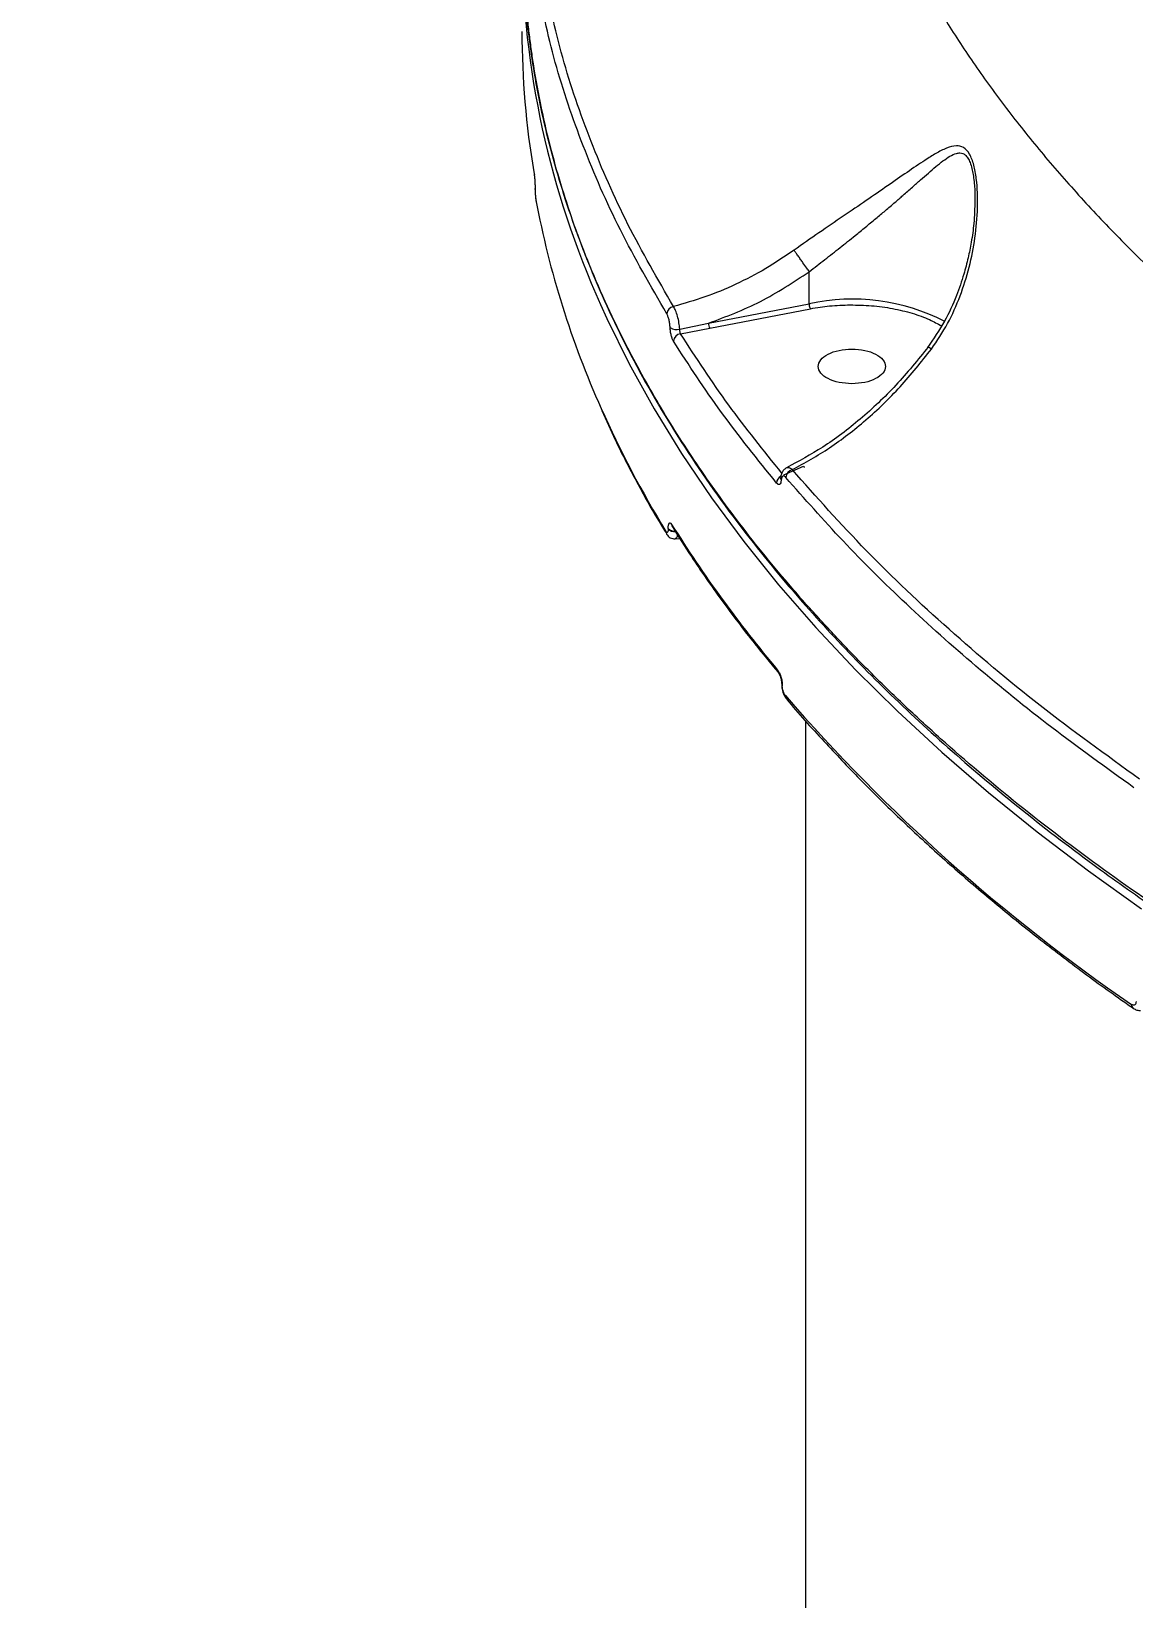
# Model space of a CAD drawing. Header units: millimetres. Extents: x -6332 to 8932, y -6739 to 7096.
# Drawn here: x -2332.1 to -2184.4, y -1270.2 to -1060.2 of the extents above; entities that cross this region are included whole.
import ezdxf

# ---------------------------------------------------------------- set-up
doc = ezdxf.new("R2010")
doc.units = ezdxf.units.MM
for name, color, linetype in [('DIKOM_ОБЪЕКТ', 7, 'Continuous'), ('DIKOM_РАЗМЕР_ЗОНА', 7, 'Continuous'), ('DIKOM_РАЗМЕР_ОБЪЕКТА', 7, 'Continuous')]:
    doc.layers.add(name, color=color, linetype=linetype)
doc.styles.add('style1', font='arial.ttf', dxfattribs={"width": 0.8})
doc.dimstyles.new('1-50', dxfattribs={"dimtxt": 300, "dimasz": 200, "dimexe": 100, "dimexo": 0, "dimgap": 100, "dimtad": 1, "dimtxsty": 'style1', "dimcen": 200, "dimclrd": 7, "dimclre": 7, "dimclrt": 7, "dimadec": 1, "dimazin": 2, "dimtfac": 1, "dimtmove": 0, "dimatfit": 2, "dimfxl": 0, "dimlwd": 25, "dimlwe": 18, "dimarcsym": 0})

# ---------------------------------------------------------------- blocks, each defined once
blk = doc.blocks.new('*D9')
at = {"layer": 'Defpoints', "color": 0, "transparency": 16777216}
for p in [(777.17, 5593.97), (-4228.73, -3389.78), (7301.72, -3389.78)]:
    blk.add_point(p, dxfattribs=at)
at = {"layer": 'DIKOM_РАЗМЕР_ОБЪЕКТА', "color": 7, "lineweight": 18, "transparency": 16777216}
for p, q in [((777.17, 5593.97), (7401.72, 5593.97)), ((-4228.73, -3389.78), (7401.72, -3389.78))]:
    blk.add_line(p, q, dxfattribs=at)
at = {"layer": 'DIKOM_РАЗМЕР_ОБЪЕКТА', "color": 7, "lineweight": 25, "transparency": 16777216}
blk.add_line((7301.72, 5393.97), (7301.72, -3189.78), dxfattribs=at)
at = {"layer": 'DIKOM_РАЗМЕР_ОБЪЕКТА', "color": 7, "transparency": 16777216}
for points in [[(7268.39, 5393.97), (7335.06, 5393.97), (7301.72, 5593.97)], [(7268.39, -3189.78), (7335.06, -3189.78), (7301.72, -3389.78)]]:
    blk.add_solid(points, dxfattribs=at)
at = {"layer": 'DIKOM_РАЗМЕР_ОБЪЕКТА', "color": 7, "transparency": 16777216, "insert": (7048.55, 1153.71), "char_height": 300, "attachment_point": 5, "rotation": 90, "style": 'style1'}
blk.add_mtext('9000', dxfattribs=at)
blk = doc.blocks.new('*D10')
at = {"layer": 'Defpoints', "color": 0, "transparency": 16777216}
for p in [(4034.78, 3636.59), (-4490.85, -1960.46), (4034.78, -5533.39)]:
    blk.add_point(p, dxfattribs=at)
at = {"layer": 'DIKOM_РАЗМЕР_ОБЪЕКТА', "color": 7, "lineweight": 18, "transparency": 16777216}
for p, q in [((4034.78, 3636.59), (4034.78, -5633.39)), ((-4490.85, -1960.46), (-4490.85, -5633.39))]:
    blk.add_line(p, q, dxfattribs=at)
at = {"layer": 'DIKOM_РАЗМЕР_ОБЪЕКТА', "color": 7, "lineweight": 25, "transparency": 16777216}
blk.add_line((-4290.85, -5533.39), (3834.78, -5533.39), dxfattribs=at)
at = {"layer": 'DIKOM_РАЗМЕР_ОБЪЕКТА', "color": 7, "transparency": 16777216}
for points in [[(-4290.85, -5500.05), (-4290.85, -5566.72), (-4490.85, -5533.39)], [(3834.78, -5500.05), (3834.78, -5566.72), (4034.78, -5533.39)]]:
    blk.add_solid(points, dxfattribs=at)
at = {"layer": 'DIKOM_РАЗМЕР_ОБЪЕКТА', "color": 7, "transparency": 16777216, "insert": (308.03, -5280.21), "char_height": 300, "attachment_point": 5, "style": 'style1'}
blk.add_mtext('8500', dxfattribs=at)
blk = doc.blocks.new('*D11')
at = {"layer": 'Defpoints', "color": 0, "transparency": 16777216}
for p in [(1114.35, 7096.35), (-4349.59, -4627.34), (8831.76, -4627.34)]:
    blk.add_point(p, dxfattribs=at)
at = {"layer": 'DIKOM_РАЗМЕР_ЗОНА', "color": 7, "lineweight": 18, "transparency": 16777216}
for p, q in [((1114.35, 7096.35), (8931.76, 7096.35)), ((-4349.59, -4627.34), (8931.76, -4627.34))]:
    blk.add_line(p, q, dxfattribs=at)
at = {"layer": 'DIKOM_РАЗМЕР_ЗОНА', "color": 7, "lineweight": 25, "transparency": 16777216}
blk.add_line((8831.76, 6896.35), (8831.76, -4427.34), dxfattribs=at)
at = {"layer": 'DIKOM_РАЗМЕР_ЗОНА', "color": 7, "transparency": 16777216}
for points in [[(8798.42, 6896.35), (8865.09, 6896.35), (8831.76, 7096.35)], [(8798.42, -4427.34), (8865.09, -4427.34), (8831.76, -4627.34)]]:
    blk.add_solid(points, dxfattribs=at)
at = {"layer": 'DIKOM_РАЗМЕР_ЗОНА', "color": 7, "transparency": 16777216, "insert": (8578.59, 1308.2), "char_height": 300, "attachment_point": 5, "rotation": 90, "style": 'style1'}
blk.add_mtext('11750', dxfattribs=at)
blk = doc.blocks.new('*D12')
at = {"layer": 'Defpoints', "color": 0, "transparency": 16777216}
for p in [(6134.38, 3354.85), (-6332, -2644.93), (6134.38, -6639)]:
    blk.add_point(p, dxfattribs=at)
at = {"layer": 'DIKOM_РАЗМЕР_ЗОНА', "color": 7, "lineweight": 18, "transparency": 16777216}
for p, q in [((6134.38, 3354.85), (6134.38, -6739)), ((-6332, -2644.93), (-6332, -6739))]:
    blk.add_line(p, q, dxfattribs=at)
at = {"layer": 'DIKOM_РАЗМЕР_ЗОНА', "color": 7, "lineweight": 25, "transparency": 16777216}
blk.add_line((-6132, -6639), (5934.38, -6639), dxfattribs=at)
at = {"layer": 'DIKOM_РАЗМЕР_ЗОНА', "color": 7, "transparency": 16777216}
for points in [[(-6132, -6605.67), (-6132, -6672.33), (-6332, -6639)], [(5934.38, -6605.67), (5934.38, -6672.33), (6134.38, -6639)]]:
    blk.add_solid(points, dxfattribs=at)
at = {"layer": 'DIKOM_РАЗМЕР_ЗОНА', "color": 7, "transparency": 16777216, "insert": (-98.81, -6385.83), "char_height": 300, "attachment_point": 5, "style": 'style1'}
blk.add_mtext('12500', dxfattribs=at)

msp = doc.modelspace()

# ---------------------------------------------------------------- linework, layer by layer
at = {"layer": 'DIKOM_ОБЪЕКТ', "color": 7, "linetype": 'Continuous', "lineweight": 15}
for p, q in [((-2264.572, -1081.261), (-2264.572, -1081.349)), ((-2264.568, -1081.308), (-2264.572, -1081.261)), ((-2264.568, -1081.397), (-2264.572, -1081.349)), ((-2264.568, -1081.308), (-2264.568, -1081.397)), ((-2205.631, -1082.851), (-2205.646, -1083.671)), ((-2227.823, -1092.433), (-2227.825, -1092.427)), ((-2227.821, -1096.717), (-2227.823, -1092.433)), ((-2241.327, -1099.334), (-2227.821, -1096.717)), ((-2241.151, -1100.003), (-2227.648, -1097.387)), ((-2227.821, -1096.717), (-2227.816, -1096.832)), ((-2245.178, -1100.127), (-2241.327, -1099.334)), ((-2245.071, -1100.745), (-2241.151, -1100.003)), ((-2228.623, -1118.545), (-2231.288, -1119.69)), ((-2246.936, -1127.596), (-2246.923, -1127.618)), ((-2246.725, -1126.829), (-2246.725, -1126.877)), ((-2245.989, -1128.235), (-2245.157, -1128.182)), ((-2231.524, -1147.627), (-2231.524, -1147.695)), ((-2231.44, -1147.832), (-2231.44, -1147.901)), ((-2228.33, -1152.545), (-2228.33, -1414.707)), ((-2184.409, -1191.121), (-2184.393, -1191.132))]:
    msp.add_line(p, q, dxfattribs=at)
at = {"layer": 'DIKOM_ОБЪЕКТ', "color": 7, "linetype": 'Continuous', "lineweight": 15, "flags": 128}
for points in [[(-2264.458, -1082.824), (-2264.44, -1082.982), (-2264.428, -1083.03)], [(-2255.794, -1096.801), (-2254.945, -1098.68), (-2251.954, -1104.765), (-2248.622, -1110.804), (-2244.951, -1116.79), (-2240.944, -1122.719), (-2236.605, -1128.586), (-2231.937, -1134.385), (-2226.944, -1140.112), (-2221.631, -1145.761), (-2216.001, -1151.33), (-2210.061, -1156.812), (-2203.814, -1162.202), (-2197.266, -1167.498), (-2190.422, -1172.692), (-2183.288, -1177.783)]]:
    msp.add_lwpolyline(points, dxfattribs=at)
at = {"layer": 'DIKOM_ОБЪЕКТ', "color": 7, "linetype": 'Continuous', "lineweight": 15}
for centre, radius, start, end in [((-2148.056, -1047.999), 118.276, 180.31728, 204.36902), ((-2153.825, -1060.182), 112.506, 180.02194, 189.66372), ((-2263.988, -1079.065), 0.746, 180.23811, 209.35475), ((-2142.619, -1060.005), 123.957, 190.60791, 204.15854), ((-2222.061, -1123.133), 27.037, 62.73018, 102.30157), ((-2245.816, -1098.169), 1.103, 100.6747, 175.43803), ((-2245.597, -1098.578), 1.605, 237.01012, 285.13496), ((-2240.017, -1099.347), 1.31, 179.40843, 210.04253), ((-2244.914, -1101.846), 1.112, 98.12695, 175.39606), ((-2124.038, -1051.945), 144.209, 204.0589, 211.47651), ((-2229.802, -1120.077), 1.17, 105.03956, 175.86542), ((-2228.497, -1118.382), 0.206, 232.1662, 289.4506), ((-2231.046, -1120.833), 1.164, 119.52965, 175.68767), ((-2231.225, -1120.114), 0.439, 177.83564, 215.20496), ((-2246.34, -1127.252), 0.688, 179.29773, 209.95903), ((-2245.856, -1125.966), 1.224, 224.81043, 273.2337), ((-2245.887, -1126.101), 1.142, 222.75689, 276.4372), ((-2099.561, -1034.468), 173.069, 212.03957, 220.03727), ((-2245.568, -1126.287), 0.701, 179.57952, 212.94088), ((-2231.394, -1145.813), 0.673, 178.91132, 218.75477), ((-2231.206, -1147.617), 0.318, 183.09978, 222.46385), ((-2231.205, -1147.686), 0.319, 183.32807, 222.43401), ((-2230.376, -1149.244), 0.653, 178.32042, 220.27621), ((-2045.932, -988.423), 245.191, 220.9823, 235.54755), ((-2184.056, -1190.651), 0.588, 175.57761, 233.07625)]:
    msp.add_arc(centre, radius, start, end, dxfattribs=at)
for points, knots in [([(-2228.25, -997.041), (-2228.255, -997.217), (-2228.343, -999.873), (-2228.019, -1005.031), (-2227.244, -1012.383), (-2225.908, -1019.647), (-2224.1, -1026.817), (-2221.768, -1034.015), (-2218.903, -1041.23), (-2215.493, -1048.451), (-2211.779, -1055.207), (-2207.868, -1061.501), (-2203.852, -1067.333), (-2199.45, -1073.148), (-2194.655, -1078.937), (-2189.463, -1084.692), (-2183.87, -1090.405), (-2176.648, -1097.223), (-2167.467, -1105.079), (-2155.936, -1113.851), (-2143.339, -1122.404), (-2131.662, -1129.492), (-2121.341, -1135.23), (-2112.717, -1139.729), (-2103.751, -1144.113), (-2094.446, -1148.376), (-2084.807, -1152.508), (-2074.837, -1156.504), (-2063.462, -1160.758), (-2050.579, -1165.193), (-2036.091, -1169.716), (-2021.118, -1173.931), (-2005.681, -1177.824), (-1988.658, -1181.633), (-1969.998, -1185.243), (-1949.668, -1188.511), (-1928.918, -1191.242), (-1914.838, -1192.551), (-1907.779, -1193.207)], [0, 0, 0, 0, 0.0018874, 0.0283545, 0.0550204, 0.0805288, 0.1062894, 0.1323018, 0.1585663, 0.1850827, 0.2118505, 0.2337706, 0.255885, 0.2781956, 0.3007022, 0.3234049, 0.3463024, 0.3693955, 0.4068342, 0.4447953, 0.4832804, 0.5222892, 0.5448166, 0.5675153, 0.5903848, 0.6134256, 0.6366377, 0.6600213, 0.6835758, 0.7147219, 0.7461016, 0.7777155, 0.8095634, 0.8416451, 0.880914, 0.9203961, 0.9600911, 1, 1, 1, 1]), ([(-1847.201, -1263.251), (-1855.139, -1263.177), (-1870.951, -1263.03), (-1894.493, -1261.941), (-1917.689, -1260.238), (-1940.474, -1257.88), (-1962.782, -1254.908), (-1984.556, -1251.345), (-2005.741, -1247.213), (-2026.285, -1242.543), (-2046.144, -1237.361), (-2065.275, -1231.698), (-2083.64, -1225.579), (-2101.207, -1219.04), (-2117.946, -1212.105), (-2133.833, -1204.809), (-2148.845, -1197.177), (-2162.967, -1189.245), (-2176.184, -1181.038), (-2188.486, -1172.587), (-2199.867, -1163.92), (-2208.491, -1156.621), (-2214.81, -1150.822), (-2219.175, -1146.6), (-2223.336, -1142.352), (-2227.295, -1138.08), (-2231.051, -1133.786), (-2234.608, -1129.475), (-2238.887, -1123.958), (-2243.663, -1117.213), (-2248.647, -1109.218), (-2253.501, -1100.254), (-2257.954, -1090.323), (-2261.695, -1079.441), (-2264.347, -1068.627), (-2265.829, -1057.911), (-2266.367, -1050.734), (-2266.239, -1047.131), (-2266.237, -1047.059)], [0, 0, 0, 0, 0.036149, 0.0720028, 0.1075613, 0.1428246, 0.1777926, 0.2124651, 0.2468427, 0.2809249, 0.3147118, 0.3482031, 0.3813996, 0.4143006, 0.4469064, 0.4792167, 0.5112319, 0.5429515, 0.5743759, 0.6055053, 0.6363397, 0.6668777, 0.6810507, 0.6951511, 0.7091783, 0.7231328, 0.7370152, 0.7508239, 0.7645605, 0.7895543, 0.8143038, 0.8388089, 0.8718297, 0.9043955, 0.9365078, 0.9681649, 0.9993681, 1, 1, 1, 1]), ([(-2266.244, -1047.128), (-2266.228, -1048.349), (-2266.198, -1050.612), (-2266.011, -1053.692), (-2265.818, -1056.261), (-2265.615, -1058.516), (-2265.377, -1060.665), (-2265.104, -1062.771), (-2264.333, -1067.958), (-2262.688, -1075.808), (-2259.464, -1086.284), (-2255.194, -1096.903), (-2249.554, -1108.016), (-2242.341, -1119.555), (-2234.552, -1129.973), (-2226.533, -1139.305), (-2218.565, -1147.598), (-2209.914, -1155.712), (-2200.534, -1163.681), (-2191.197, -1170.891), (-2182.335, -1177.193), (-2173.783, -1182.88), (-2164.889, -1188.408), (-2155.348, -1193.937), (-2143.62, -1200.288), (-2129.239, -1207.424), (-2111.906, -1215.127), (-2093.787, -1222.332), (-2074.948, -1229.012), (-2055.432, -1235.151), (-2035.298, -1240.735), (-2015.452, -1245.54), (-1996.034, -1249.629), (-1977.158, -1253.073), (-1957.996, -1256.048), (-1937.812, -1258.649), (-1916.611, -1260.799), (-1900.734, -1261.959), (-1891.168, -1262.507), (-1888.001, -1262.675), (-1884.944, -1262.825), (-1882.008, -1262.958), (-1878.995, -1263.085), (-1875.253, -1263.228), (-1870.285, -1263.392), (-1863.794, -1263.558), (-1855.947, -1263.696), (-1850.263, -1263.719), (-1847.2, -1263.731)], [0, 0, 0, 0, 0.0102454, 0.0189785, 0.0262022, 0.0326466, 0.0389725, 0.0451797, 0.051293, 0.0848602, 0.1148627, 0.1448921, 0.1805688, 0.2162418, 0.2519125, 0.279153, 0.3063931, 0.3336767, 0.3609595, 0.3887698, 0.4102977, 0.4297631, 0.4523908, 0.4737928, 0.4951908, 0.5299308, 0.5647421, 0.5994838, 0.6342149, 0.6689462, 0.7036766, 0.7384089, 0.7688583, 0.7992776, 0.8296669, 0.8600555, 0.89409, 0.9281235, 0.9331114, 0.9379674, 0.9426342, 0.9471116, 0.9514011, 0.956412, 0.9642177, 0.9740912, 0.9860365, 1, 1, 1, 1]), ([(-2246.916, -1098.082), (-2249.076, -1094.342), (-2253.364, -1086.916), (-2258.254, -1075.652), (-2262.09, -1064.452), (-2263.659, -1056.971), (-2264.439, -1053.259)], [0, 0, 0, 0, 0.2555156, 0.5073588, 0.7555184, 1, 1, 1, 1]), ([(-2246.021, -1097.085), (-2248.135, -1093.429), (-2252.357, -1086.128), (-2257.229, -1074.981), (-2261.117, -1063.729), (-2262.713, -1056.153), (-2263.512, -1052.36)], [0, 0, 0, 0, 0.2503477, 0.4999944, 0.7496501, 1, 1, 1, 1]), ([(-2211.45, -1102.786), (-2210.695, -1101.663), (-2209.18, -1099.412), (-2207.547, -1095.699), (-2206.33, -1091.845), (-2205.551, -1087.875), (-2205.197, -1083.852), (-2205.304, -1080.522), (-2205.741, -1078.084), (-2206.319, -1076.554), (-2207.148, -1075.689), (-2208.198, -1075.485), (-2209.424, -1075.829), (-2210.831, -1076.557), (-2212.56, -1077.636), (-2214.684, -1079.082), (-2217.302, -1080.902), (-2220.154, -1082.873), (-2223.236, -1084.979), (-2226.506, -1087.199), (-2228.75, -1088.766), (-2229.87, -1089.548)], [0, 0, 0, 0, 0.0612759, 0.1228458, 0.1842282, 0.2462576, 0.3089214, 0.3722239, 0.404463, 0.4370756, 0.469838, 0.5023546, 0.5451123, 0.5875247, 0.6295714, 0.6917529, 0.7536701, 0.8157443, 0.8771085, 0.9386874, 1, 1, 1, 1]), ([(-2227.825, -1092.427), (-2227.131, -1091.884), (-2225.737, -1090.793), (-2223.676, -1089.178), (-2221.866, -1087.737), (-2220.275, -1086.446), (-2218.928, -1085.334), (-2217.6, -1084.217), (-2216.389, -1083.18), (-2215.172, -1082.119), (-2214.027, -1081.112), (-2212.899, -1080.11), (-2211.858, -1079.195), (-2210.861, -1078.338), (-2209.903, -1077.568), (-2208.98, -1076.93), (-2208.227, -1076.571), (-2207.646, -1076.492), (-2207.22, -1076.574), (-2206.827, -1076.837), (-2206.478, -1077.315), (-2206.191, -1077.983), (-2205.976, -1078.77), (-2205.816, -1079.66), (-2205.678, -1080.889), (-2205.61, -1081.974), (-2205.628, -1082.738), (-2205.631, -1082.851)], [0, 0, 0, 0, 0.0623114, 0.1251977, 0.1892997, 0.2348633, 0.2832755, 0.3284436, 0.3778234, 0.4194934, 0.4717616, 0.5186352, 0.5655988, 0.6128023, 0.6602057, 0.7075603, 0.7548379, 0.7798058, 0.8022263, 0.8264134, 0.8497604, 0.8725488, 0.8972888, 0.9196252, 0.9445969, 0.9917824, 1, 1, 1, 1]), ([(-2264.734, -1079.068), (-2264.714, -1079.197), (-2264.676, -1079.453), (-2264.63, -1079.929), (-2264.6, -1080.35), (-2264.582, -1080.682), (-2264.57, -1081.013), (-2264.568, -1081.21), (-2264.568, -1081.308)], [0, 0, 0, 0, 0.2495948, 0.499165, 0.6270555, 0.7498724, 0.8763182, 1, 1, 1, 1]), ([(-2264.57, -1081.317), (-2264.569, -1081.391), (-2264.569, -1081.493), (-2264.565, -1081.605), (-2264.563, -1081.634)], [0, 0, 0, 0, 0.7375117, 1, 1, 1, 1]), ([(-2264.568, -1081.397), (-2264.567, -1081.46), (-2264.566, -1081.586), (-2264.558, -1081.796), (-2264.547, -1082.007), (-2264.527, -1082.276), (-2264.497, -1082.579), (-2264.471, -1082.742), (-2264.458, -1082.824)], [0, 0, 0, 0, 0.1242847, 0.2498897, 0.3722597, 0.5006021, 0.7502572, 1, 1, 1, 1]), ([(-2264.49, -1082.602), (-2264.487, -1082.635), (-2264.469, -1082.812), (-2264.446, -1082.932), (-2264.428, -1083.03)], [0, 0, 0, 0, 0.1906297, 1, 1, 1, 1]), ([(-2205.622, -1082.89), (-2205.655, -1083.913), (-2205.715, -1085.768), (-2206.067, -1088.332), (-2206.528, -1090.617), (-2207.158, -1093.006), (-2208.147, -1095.869), (-2209.654, -1099.237), (-2211.186, -1101.435), (-2211.988, -1102.584)], [0, 0, 0, 0, 0.151219, 0.2743172, 0.3750453, 0.4811053, 0.623634, 0.8032121, 1, 1, 1, 1]), ([(-2229.87, -1089.548), (-2231.122, -1090.394), (-2233.637, -1092.091), (-2237.659, -1094.166), (-2241.797, -1095.899), (-2244.613, -1096.69), (-2246.021, -1097.085)], [0, 0, 0, 0, 0.2494287, 0.500928, 0.7505937, 1, 1, 1, 1]), ([(-2227.825, -1092.427), (-2227.932, -1092.274), (-2228.188, -1091.909), (-2228.603, -1091.322), (-2229, -1090.762), (-2229.327, -1090.304), (-2229.635, -1089.873), (-2229.791, -1089.656), (-2229.87, -1089.548)], [0, 0, 0, 0, 0.1654093, 0.3948635, 0.53337, 0.6838351, 0.8414995, 1, 1, 1, 1]), ([(-2241.327, -1099.334), (-2238.977, -1098.445), (-2234.264, -1096.663), (-2229.974, -1093.846), (-2227.823, -1092.433)], [0, 0, 0, 0, 0.4985843, 1, 1, 1, 1]), ([(-2246.471, -1099.924), (-2246.484, -1099.752), (-2246.509, -1099.408), (-2246.615, -1098.873), (-2246.755, -1098.395), (-2246.862, -1098.186), (-2246.916, -1098.082)], [0, 0, 0, 0, 0.2502716, 0.4998859, 0.7496059, 1, 1, 1, 1]), ([(-2245.178, -1100.127), (-2245.208, -1099.843), (-2245.266, -1099.275), (-2245.47, -1098.391), (-2245.73, -1097.601), (-2245.924, -1097.257), (-2246.021, -1097.085)], [0, 0, 0, 0, 0.2498966, 0.4998351, 0.7497594, 1, 1, 1, 1]), ([(-2227.648, -1097.387), (-2227.667, -1097.356), (-2227.705, -1097.294), (-2227.756, -1097.153), (-2227.796, -1096.993), (-2227.809, -1096.886), (-2227.816, -1096.832)], [0, 0, 0, 0, 0.2499056, 0.4999659, 0.750624, 1, 1, 1, 1]), ([(-2227.648, -1097.387), (-2226.805, -1097.247), (-2225.078, -1096.96), (-2223.267, -1096.905), (-2222.341, -1096.877)], [0, 0, 0, 0, 0.4884531, 1, 1, 1, 1]), ([(-2222.341, -1096.877), (-2221.385, -1096.895), (-2219.458, -1096.932), (-2216.641, -1097.323), (-2214.015, -1097.959), (-2211.787, -1098.751), (-2210.624, -1099.402), (-2210.108, -1099.691)], [0, 0, 0, 0, 0.2069994, 0.417415, 0.627848, 0.8348417, 1, 1, 1, 1]), ([(-2246.023, -1101.757), (-2246.078, -1101.653), (-2246.187, -1101.445), (-2246.328, -1100.97), (-2246.434, -1100.438), (-2246.459, -1100.095), (-2246.471, -1099.924)], [0, 0, 0, 0, 0.2505184, 0.5001364, 0.7500019, 1, 1, 1, 1]), ([(-2245.071, -1100.745), (-2245.085, -1100.71), (-2245.112, -1100.639), (-2245.146, -1100.479), (-2245.171, -1100.299), (-2245.176, -1100.185), (-2245.178, -1100.127)], [0, 0, 0, 0, 0.2509957, 0.5009901, 0.7501695, 1, 1, 1, 1]), ([(-2232.206, -1120.746), (-2234.741, -1117.602), (-2239.778, -1111.356), (-2243.95, -1104.943), (-2246.023, -1101.757)], [0, 0, 0, 0, 0.503203, 1, 1, 1, 1]), ([(-2231.498, -1119.42), (-2233.938, -1116.394), (-2238.89, -1110.251), (-2242.991, -1103.945), (-2245.071, -1100.745)], [0, 0, 0, 0, 0.4927108, 1, 1, 1, 1]), ([(-2211.862, -1102.466), (-2213.285, -1104.233), (-2216.132, -1107.77), (-2220.945, -1112.262), (-2225.887, -1116.036), (-2229.253, -1117.827), (-2230.885, -1118.695)], [0, 0, 0, 0, 0.2546005, 0.5094742, 0.7621907, 1, 1, 1, 1]), ([(-2230.106, -1118.947), (-2228.426, -1118.023), (-2225.065, -1116.176), (-2220.197, -1112.379), (-2215.56, -1107.965), (-2212.819, -1104.511), (-2211.45, -1102.786)], [0, 0, 0, 0, 0.2493534, 0.4985852, 0.7495782, 1, 1, 1, 1]), ([(-2222.112, -1107.434), (-2222.701, -1107.4), (-2223.878, -1107.331), (-2225.377, -1106.796), (-2226.377, -1106.028), (-2226.729, -1105.119), (-2226.378, -1104.206), (-2225.377, -1103.441), (-2223.88, -1102.904), (-2222.702, -1102.834), (-2222.113, -1102.798)], [0, 0, 0, 0, 0.124996, 0.2499915, 0.3750163, 0.4999868, 0.6250138, 0.7499886, 0.8749988, 1, 1, 1, 1]), ([(-2222.113, -1102.798), (-2221.524, -1102.833), (-2220.346, -1102.903), (-2218.848, -1103.438), (-2217.847, -1104.204), (-2217.495, -1105.115), (-2217.846, -1106.026), (-2218.847, -1106.793), (-2220.345, -1107.329), (-2221.523, -1107.399), (-2222.112, -1107.434)], [0, 0, 0, 0, 0.1250041, 0.250001, 0.375001, 0.5000035, 0.6250011, 0.7500039, 0.8749975, 1, 1, 1, 1]), ([(-2211.45, -1102.786), (-2211.542, -1102.737), (-2211.723, -1102.64), (-2211.908, -1102.566), (-2211.917, -1102.605), (-2211.922, -1102.625)], [0, 0, 0, 0, 0.3432566, 0.6782035, 1, 1, 1, 1]), ([(-2255.621, -1111.022), (-2255.041, -1112.331), (-2253.569, -1115.652), (-2250.798, -1120.937), (-2248.468, -1125.156), (-2247.064, -1127.365), (-2246.909, -1127.607)], [0, 0, 0, 0, 0.2342643, 0.594194, 0.9553956, 1, 1, 1, 1]), ([(-2230.883, -1118.719), (-2230.99, -1118.785), (-2231.211, -1118.919), (-2231.445, -1119.246), (-2231.608, -1119.639), (-2231.646, -1119.944), (-2231.664, -1120.097)], [0, 0, 0, 0, 0.2373178, 0.486815, 0.7426283, 1, 1, 1, 1]), ([(-2230.106, -1118.947), (-2230.254, -1118.838), (-2230.536, -1118.63), (-2230.762, -1118.696), (-2230.87, -1118.728)], [0, 0, 0, 0, 0.5241835, 1, 1, 1, 1]), ([(-2183.563, -1160.422), (-2188.082, -1157.158), (-2197.106, -1150.639), (-2209.245, -1140.392), (-2220.419, -1129.863), (-2226.875, -1122.589), (-2230.106, -1118.947)], [0, 0, 0, 0, 0.2505319, 0.5002703, 0.7498352, 1, 1, 1, 1]), ([(-2231.584, -1120.367), (-2231.604, -1120.499), (-2231.643, -1120.763), (-2231.794, -1120.947), (-2231.988, -1120.96), (-2232.133, -1120.817), (-2232.206, -1120.746)], [0, 0, 0, 0, 0.2500312, 0.499921, 0.7499186, 1, 1, 1, 1]), ([(-2231.664, -1120.097), (-2231.666, -1120.11), (-2231.668, -1120.126), (-2231.665, -1120.124), (-2231.664, -1120.123)], [0, 0, 0, 0, 0.7718029, 1, 1, 1, 1]), ([(-2230.969, -1119.992), (-2231.042, -1119.922), (-2231.186, -1119.781), (-2231.379, -1119.794), (-2231.528, -1119.977), (-2231.566, -1120.237), (-2231.584, -1120.367)], [0, 0, 0, 0, 0.2500797, 0.4999232, 0.7497735, 1, 1, 1, 1]), ([(-2184.326, -1161.56), (-2188.045, -1158.889), (-2195.437, -1153.579), (-2205.564, -1145.349), (-2214.886, -1137.009), (-2223.417, -1128.578), (-2228.462, -1122.842), (-2230.969, -1119.992)], [0, 0, 0, 0, 0.2049333, 0.4073961, 0.6073966, 0.8049312, 1, 1, 1, 1]), ([(-2246.725, -1126.877), (-2246.73, -1126.982), (-2246.739, -1127.192), (-2246.809, -1127.364), (-2246.909, -1127.398), (-2246.988, -1127.295), (-2247.028, -1127.244)], [0, 0, 0, 0, 0.2506624, 0.5001464, 0.7499668, 1, 1, 1, 1]), ([(-2246.936, -1127.597), (-2246.87, -1127.691), (-2246.736, -1127.884), (-2246.45, -1128.09), (-2246.133, -1128.217), (-2245.919, -1128.216), (-2245.813, -1128.215)], [0, 0, 0, 0, 0.2368172, 0.4876906, 0.7450617, 1, 1, 1, 1]), ([(-2246.725, -1126.829), (-2246.718, -1126.671), (-2246.704, -1126.356), (-2246.599, -1126.102), (-2246.448, -1126.051), (-2246.328, -1126.205), (-2246.268, -1126.282)], [0, 0, 0, 0, 0.2504882, 0.5002117, 0.750019, 1, 1, 1, 1]), ([(-2246.129, -1126.647), (-2245.307, -1127.968), (-2243.252, -1131.271), (-2239.576, -1136.49), (-2235.698, -1141.656), (-2233.055, -1144.834), (-2232.006, -1146.095)], [0, 0, 0, 0, 0.2002105, 0.5005719, 0.801696, 1, 1, 1, 1]), ([(-2245.496, -1127.645), (-2245.502, -1127.697), (-2245.53, -1127.949), (-2245.645, -1128.169), (-2245.769, -1128.177), (-2245.818, -1128.18)], [0, 0, 0, 0, 0.1329766, 0.6578381, 1, 1, 1, 1]), ([(-2232.067, -1145.801), (-2231.987, -1145.914), (-2231.827, -1146.141), (-2231.654, -1146.59), (-2231.547, -1146.974), (-2231.487, -1147.271), (-2231.448, -1147.564), (-2231.443, -1147.743), (-2231.44, -1147.832)], [0, 0, 0, 0, 0.249993, 0.4993707, 0.6250122, 0.7496512, 0.8748527, 1, 1, 1, 1]), ([(-2231.917, -1146.237), (-2231.904, -1146.254), (-2231.878, -1146.288), (-2231.823, -1146.383), (-2231.76, -1146.518), (-2231.692, -1146.692), (-2231.627, -1146.905), (-2231.571, -1147.145), (-2231.531, -1147.402), (-2231.526, -1147.556), (-2231.523, -1147.635)], [0, 0, 0, 0, 0.0955914, 0.1999271, 0.3129817, 0.4346423, 0.5648148, 0.7028077, 0.8483742, 1, 1, 1, 1]), ([(-2231.523, -1147.704), (-2231.52, -1147.805), (-2231.513, -1148.003), (-2231.452, -1148.406), (-2231.324, -1148.871), (-2231.122, -1149.336), (-2230.956, -1149.559), (-2230.876, -1149.666)], [0, 0, 0, 0, 0.1492086, 0.2905586, 0.5496414, 0.7848142, 1, 1, 1, 1]), ([(-2231.029, -1149.225), (-2231.082, -1149.151), (-2231.188, -1149.004), (-2231.302, -1148.711), (-2231.372, -1148.46), (-2231.411, -1148.266), (-2231.436, -1148.075), (-2231.439, -1147.959), (-2231.44, -1147.901)], [0, 0, 0, 0, 0.2500562, 0.4994681, 0.6251588, 0.7497502, 0.8747756, 1, 1, 1, 1]), ([(-2230.875, -1149.667), (-2230.872, -1149.67), (-2229.305, -1151.629), (-2226.029, -1155.172), (-2221.085, -1160.435), (-2216.032, -1165.413), (-2210.74, -1170.327), (-2205.2, -1175.167), (-2199.424, -1179.931), (-2193.398, -1184.611), (-2188.385, -1188.34), (-2185.299, -1190.475), (-2184.382, -1191.11)], [0, 0, 0, 0, 0.0002119, 0.1305867, 0.2477069, 0.3648402, 0.48197, 0.5991032, 0.7162314, 0.8333587, 0.950481, 1, 1, 1, 1]), ([(-2184.032, -1190.192), (-2184.034, -1190.247), (-2184.039, -1190.357), (-2184.077, -1190.492), (-2184.135, -1190.6), (-2184.238, -1190.697), (-2184.408, -1190.736), (-2184.564, -1190.649), (-2184.642, -1190.606)], [0, 0, 0, 0, 0.1257235, 0.2509837, 0.3756974, 0.5013057, 0.7504208, 1, 1, 1, 1]), ([(-2184.409, -1191.121), (-2184.332, -1191.17), (-2184.176, -1191.267), (-2183.925, -1191.357), (-2183.673, -1191.406), (-2183.513, -1191.401), (-2183.432, -1191.398)], [0, 0, 0, 0, 0.2468108, 0.49618, 0.7479054, 1, 1, 1, 1])]:
    msp.add_open_spline(points, degree=3, knots=knots, dxfattribs=at)

# ---------------------------------------------------------------- dimensions: what is measured, and where the dimension line sits
at = {"layer": 'DIKOM_РАЗМЕР_ЗОНА'}
dim = msp.add_linear_dim(base=(8831.757, -4627.344), p1=(1114.346, 7096.351), p2=(-4349.589, -4627.344), angle=90, text='11750', dimstyle='1-50', dxfattribs=at)
dim.commit()
dim.dimension.update_dxf_attribs({"geometry": '*D11', "text_midpoint": (8831.757, 1308.196), "dimtype": 160})
dim = msp.add_linear_dim(base=(6134.379, -6639), p1=(-6332, -2644.933), p2=(6134.379, 3354.853), text='12500', dimstyle='1-50', dxfattribs=at)
dim.commit()
dim.dimension.update_dxf_attribs({"geometry": '*D12', "text_midpoint": (-98.81, -6639), "dimtype": 160})
at = {"layer": 'DIKOM_РАЗМЕР_ОБЪЕКТА'}
dim = msp.add_linear_dim(base=(7301.722, -3389.779), p1=(777.17, 5593.968), p2=(-4228.728, -3389.779), angle=90, text='9000', dimstyle='1-50', dxfattribs=at)
dim.commit()
dim.dimension.update_dxf_attribs({"geometry": '*D9', "text_midpoint": (7301.722, 1153.714), "dimtype": 160})
dim = msp.add_linear_dim(base=(4034.777, -5533.386), p1=(-4490.848, -1960.464), p2=(4034.777, 3636.587), text='8500', dimstyle='1-50', dxfattribs=at)
dim.commit()
dim.dimension.update_dxf_attribs({"geometry": '*D10', "text_midpoint": (308.034, -5533.386), "dimtype": 160})

doc.saveas('drawing.dxf')
